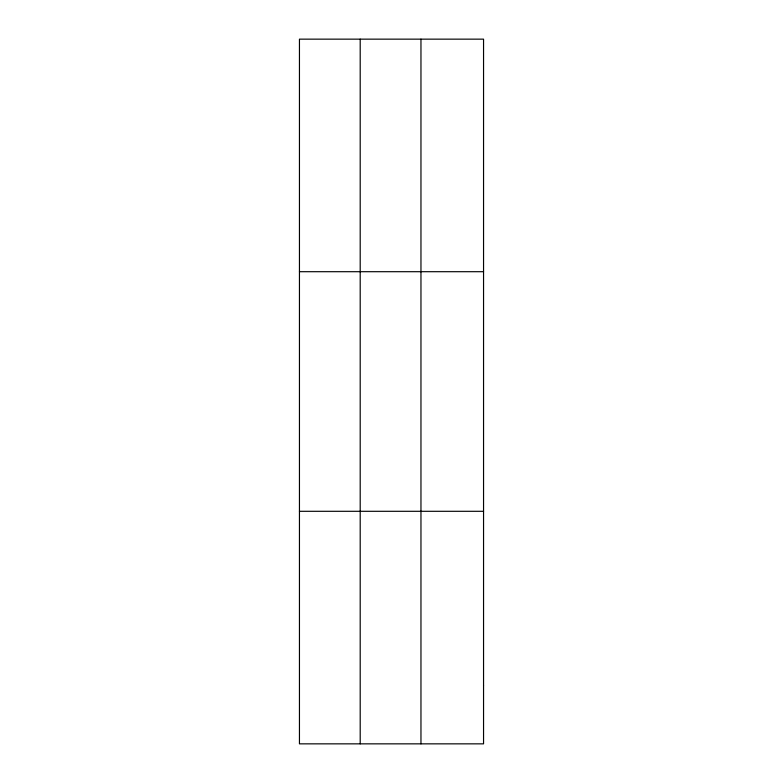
<?xml version="1.0" encoding="UTF-8"?>
<svg xmlns="http://www.w3.org/2000/svg" width="783" height="783" viewBox="0 0 783 783"><rect width="100%" height="100%" fill="white"/><g stroke="black" fill="none" stroke-linecap="round" stroke-linejoin="round"><path stroke-width="1.17" d="M360.2 39.15L360.2 743.85M420.96 39.15L420.96 743.85M299.449 271.701L483.551 271.701M299.449 511.299L483.551 511.299M483.551 685.712L483.551 743.85L299.449 743.85L299.449 39.15L483.551 39.15L483.551 685.712"/></g></svg>
